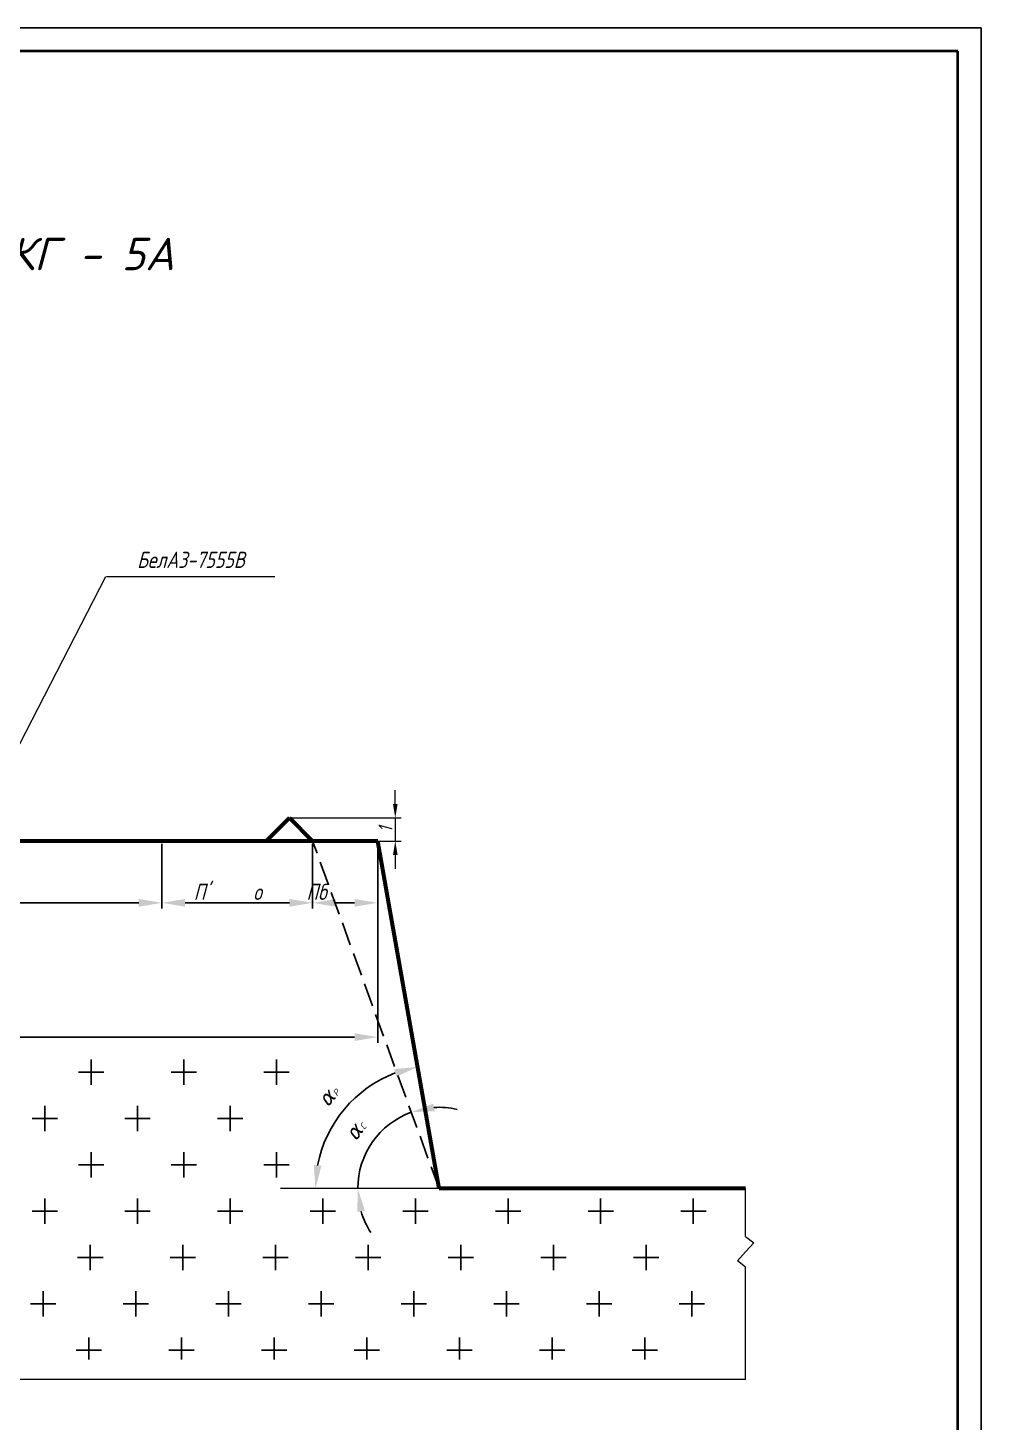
# Model space of a CAD drawing. Header units: millimetres. Extents: x 0 to 594, y 0 to 841.
# Drawn here: x 388.2 to 594, y 540.1 to 841 of the extents above; entities that cross this region are included whole.
import ezdxf

# ---------------------------------------------------------------- set-up
doc = ezdxf.new("R2010")
doc.units = ezdxf.units.MM
doc.linetypes.add('gost5', pattern=[7, 5, -2, 0])
doc.layers.add('KONTUR', color=7, linetype='Continuous')
doc.layers.add('Рамка', color=30, linetype='Continuous')
doc.layers.add('Основная', color=7, linetype='Continuous', lineweight=40)
doc.styles.add('Такие дела', font='GOST_A.TTF', dxfattribs={"oblique": 15})

# ---------------------------------------------------------------- blocks, each defined once
blk = doc.blocks.new('U0')
at = {"layer": 'KONTUR'}
for p, q in [((0, 841), (594, 841)), ((594, 841), (594, 0))]:
    blk.add_line(p, q, dxfattribs=at)
at = {"layer": 'Основная'}
for p, q in [((589, 836), (20, 836)), ((589, 5), (589, 836))]:
    blk.add_line(p, q, dxfattribs=at)

msp = doc.modelspace()

# ---------------------------------------------------------------- linework, layer by layer
at = {"color": 0, "lineweight": 20}
for p, q in [((383.83, 681.29), (405.06, 722.61)), ((405.18, 722.61), (441.52, 722.61)), ((467.55, 673.47), (467.55, 676.47)), ((444.69, 670.47), (468.8, 670.47)), ((467.55, 670.47), (467.55, 665.47)), ((449.38, 665.47), (468.8, 665.47)), ((467.55, 662.47), (467.55, 659.47)), ((476.99, 590.47), (442.77, 590.47)), ((543.17, 580.15), (543.17, 590.47)), ((543.17, 580.15), (544.91, 578.78)), ((544.91, 578.78), (543.17, 576.81)), ((541.44, 574.84), (543.17, 576.81)), ((543.17, 573.47), (541.44, 574.84)), ((543.17, 549.24), (543.17, 573.47)), ((543.17, 549.24), (320.14, 549.24))]:
    msp.add_line(p, q, dxfattribs=at)
at = {"color": 0, "lineweight": 60}
for p, q in [((444.69, 670.47), (439.69, 665.47)), ((444.69, 670.47), (449.69, 665.47)), ((463.76, 665.47), (155.57, 665.47)), ((476.99, 590.47), (463.76, 665.47)), ((543.17, 590.47), (476.99, 590.47))]:
    msp.add_line(p, q, dxfattribs=at)
at = {"color": 0, "linetype": 'gost5'}
msp.add_line((476.99, 590.47), (449.69, 665.47), dxfattribs=at)
at = {"color": 0}
for p, q in [((417.19, 664.85), (417.19, 650.89)), ((417.19, 664.85), (417.19, 650.89)), ((449.69, 664.85), (449.69, 650.89)), ((449.69, 664.85), (449.69, 650.89)), ((463.76, 664.85), (463.76, 621.9)), ((463.76, 664.85), (463.76, 650.89)), ((412.19, 652.14), (367.19, 652.14)), ((444.69, 652.14), (422.19, 652.14)), ((458.76, 652.14), (454.69, 652.14)), ((160.57, 623.15), (458.76, 623.15)), ((401.88, 612.87), (401.88, 618.34)), ((421.88, 612.87), (421.88, 618.34)), ((441.88, 612.87), (441.88, 618.34)), ((399.15, 615.61), (404.62, 615.61)), ((419.15, 615.61), (424.62, 615.61)), ((439.15, 615.61), (444.62, 615.61)), ((391.88, 602.87), (391.88, 608.34)), ((411.88, 602.87), (411.88, 608.34)), ((431.88, 602.87), (431.88, 608.34)), ((389.15, 605.61), (394.62, 605.61)), ((409.15, 605.61), (414.62, 605.61)), ((429.15, 605.61), (434.62, 605.61)), ((401.88, 592.87), (401.88, 598.34)), ((421.88, 592.87), (421.88, 598.34)), ((441.88, 592.87), (441.88, 598.34)), ((399.15, 595.61), (404.62, 595.61)), ((419.15, 595.61), (424.62, 595.61)), ((439.15, 595.61), (444.62, 595.61)), ((391.88, 582.87), (391.88, 588.34)), ((411.88, 582.87), (411.88, 588.34)), ((431.88, 582.87), (431.88, 588.34)), ((451.88, 582.87), (451.88, 588.34)), ((471.88, 582.87), (471.88, 588.34)), ((491.88, 582.87), (491.88, 588.34)), ((511.88, 582.87), (511.88, 588.34)), ((531.88, 582.87), (531.88, 588.34)), ((389.15, 585.61), (394.62, 585.61)), ((409.15, 585.61), (414.62, 585.61)), ((429.15, 585.61), (434.62, 585.61)), ((449.15, 585.61), (454.62, 585.61)), ((469.15, 585.61), (474.62, 585.61)), ((489.15, 585.61), (494.62, 585.61)), ((509.15, 585.61), (514.62, 585.61)), ((529.15, 585.61), (534.62, 585.61)), ((401.72, 572.87), (401.72, 578.34)), ((421.72, 572.87), (421.72, 578.34)), ((441.72, 572.87), (441.72, 578.34)), ((461.72, 572.87), (461.72, 578.34)), ((481.72, 572.87), (481.72, 578.34)), ((501.72, 572.87), (501.72, 578.34)), ((521.72, 572.87), (521.72, 578.34)), ((398.99, 575.61), (404.46, 575.61)), ((418.99, 575.61), (424.46, 575.61)), ((438.99, 575.61), (444.46, 575.61)), ((458.99, 575.61), (464.46, 575.61)), ((478.99, 575.61), (484.46, 575.61)), ((498.99, 575.61), (504.46, 575.61)), ((518.99, 575.61), (524.46, 575.61)), ((391.56, 562.87), (391.56, 568.34)), ((411.56, 562.87), (411.56, 568.34)), ((431.56, 562.87), (431.56, 568.34)), ((451.56, 562.87), (451.56, 568.34)), ((471.56, 562.87), (471.56, 568.34)), ((491.56, 562.87), (491.56, 568.34)), ((511.56, 562.87), (511.56, 568.34)), ((531.56, 562.87), (531.56, 568.34)), ((388.83, 565.61), (394.3, 565.61)), ((408.83, 565.61), (414.3, 565.61)), ((428.83, 565.61), (434.3, 565.61)), ((448.83, 565.61), (454.3, 565.61)), ((468.83, 565.61), (474.3, 565.61)), ((488.83, 565.61), (494.3, 565.61)), ((508.83, 565.61), (514.3, 565.61)), ((528.83, 565.61), (534.3, 565.61)), ((401.4, 553.57), (401.4, 558.34)), ((421.4, 553.57), (421.4, 558.34)), ((441.4, 553.57), (441.4, 558.34)), ((461.4, 553.57), (461.4, 558.34)), ((481.4, 553.57), (481.4, 558.34)), ((501.4, 553.57), (501.4, 558.34)), ((521.4, 553.57), (521.4, 558.34)), ((398.66, 555.61), (404.14, 555.61)), ((418.66, 555.61), (424.14, 555.61)), ((438.66, 555.61), (444.14, 555.61)), ((458.66, 555.61), (464.14, 555.61)), ((478.66, 555.61), (484.14, 555.61)), ((498.66, 555.61), (504.14, 555.61)), ((518.66, 555.61), (524.14, 555.61))]:
    msp.add_line(p, q, dxfattribs=at)
for radius, start, end in [(26.67, 110.7566, 169.2434), (17.53, 77.2033, 93.6017), (17.53, 110, 180), (17.53, 196.3983, 212.7967)]:
    msp.add_arc((476.99, 590.47), radius, start, end, dxfattribs=at)
for points in [[(467.05, 673.47), (468.05, 673.47), (467.55, 670.47)], [(467.05, 662.47), (468.05, 662.47), (467.55, 665.47)], [(412.19, 652.97), (412.19, 651.3), (417.19, 652.14)], [(422.19, 652.97), (422.19, 651.3), (417.19, 652.14)], [(444.69, 652.97), (444.69, 651.3), (449.69, 652.14)], [(454.69, 652.97), (454.69, 651.3), (449.69, 652.14)], [(458.76, 652.97), (458.76, 651.3), (463.76, 652.14)], [(458.76, 623.98), (458.76, 622.32), (463.76, 623.15)], [(467.31, 616.22), (467.76, 614.61), (472.36, 616.74)], [(476.06, 607.15), (475.72, 608.78), (470.99, 606.94)], [(451.61, 595.37), (449.96, 595.53), (450.32, 590.47)], [(459.35, 585.4), (461, 585.64), (459.46, 590.47)]]:
    msp.add_solid(points, dxfattribs=at)

# ---------------------------------------------------------------- block references
at = {"layer": 'Рамка'}
msp.add_blockref('U0', (0, 0), dxfattribs=at)

# ---------------------------------------------------------------- texts
at = {"color": 0, "style": 'Такие дела', "oblique": 15}
for s, p in [('БелАЗ-7555В', (411.81, 724.43)), ("П'", (424.04, 652.76)), ('Пб', (448.37, 652.76)), ('о', (436.9, 652.76))]:
    msp.add_text(s, height=3.5, dxfattribs=at).set_placement(p)
at = {"color": 0, "lineweight": 20, "insert": (211.26, 795.7), "char_height": 7, "width": 489.8799, "attachment_point": 1}
msp.add_mtext('{\\fISOCPEUR|b0|i1|c204|p34;ВИДОБУВНОГО ВИБОЮ ЕКСКАВАТОРА ЭКГ - \\fISOCPEUR|b0|i1|c0|p34;5A\\fTahoma|b0|i0|c204|p32;\\P              }', dxfattribs=at)
at = {"color": 0, "lineweight": 20, "insert": (465.43, 667.97), "char_height": 3, "attachment_point": 5, "rotation": 90, "style": 'Такие дела'}
msp.add_mtext('\\A1;{\\Fgost.shx;1}', dxfattribs=at)
at = {"color": 0, "char_height": 3.5, "attachment_point": 5, "style": 'Такие дела'}
for s, insert, rotation in [('{\\fISOCPEUR|b0|i0|c204|p34;α\\H0.4063x;Р}', (453.01, 610.59), 50), ('{\\fISOCPEUR|b0|i0|c204|p34;α\\fISOCPEUR|b0|i0|c0|p34;\\H0.4x;C}', (458.84, 603.18), 55)]:
    msp.add_mtext(s, dxfattribs=dict(at, insert=insert, rotation=rotation))

doc.saveas('drawing.dxf')
